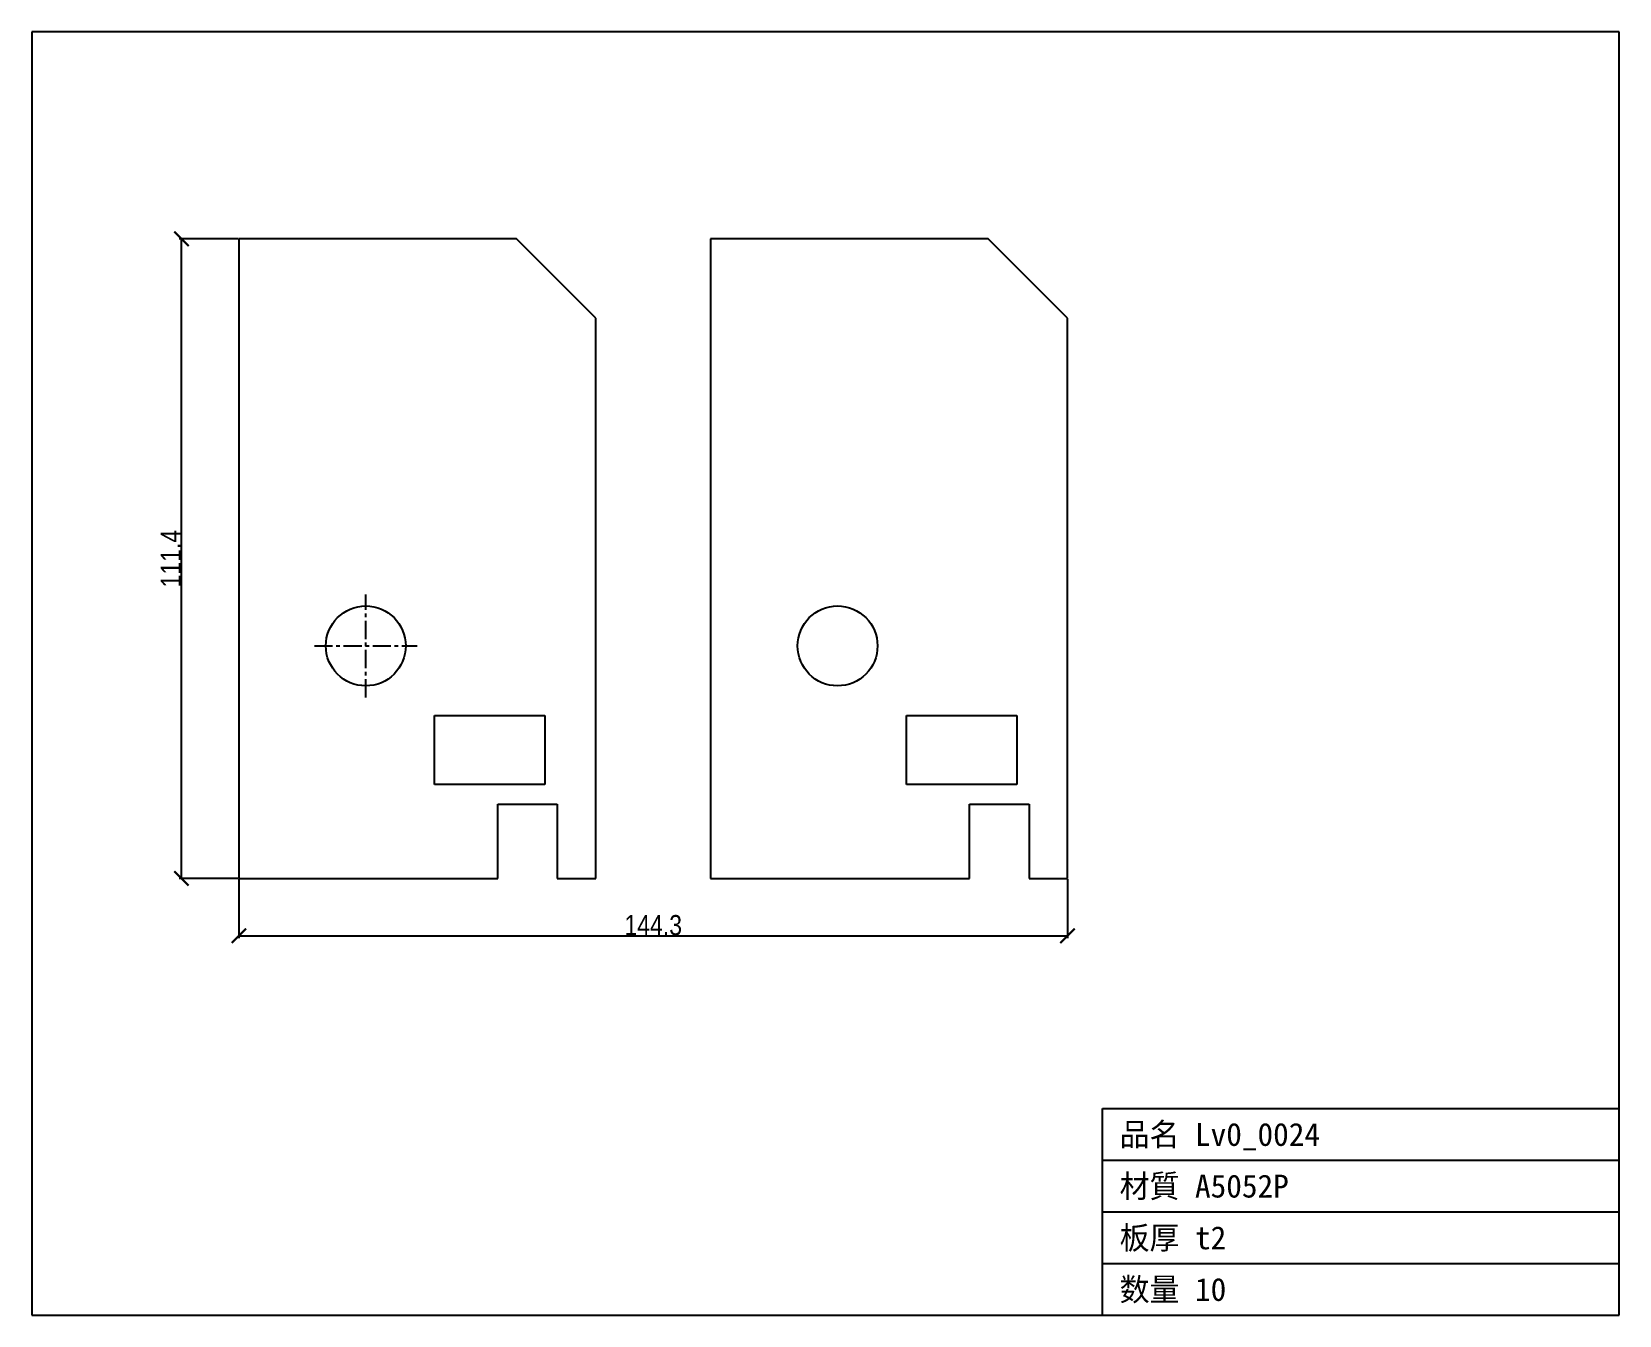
# Model space of a CAD drawing. Header units: millimetres. Extents: x -36 to 240, y -76 to 147.
import ezdxf

# ---------------------------------------------------------------- set-up
doc = ezdxf.new("R2010")
doc.units = ezdxf.units.MM
doc.linetypes.add('CENTER', pattern=[5.08, 3.175, -0.635, 0.635, -0.635])
for name, color, linetype in [('中心線', 7, 'Continuous'), ('図枠', 7, 'Continuous'), ('外形', 7, 'Continuous'), ('寸法', 7, 'Continuous'), ('文字', 7, 'Continuous')]:
    doc.layers.add(name, color=color, linetype=linetype)
doc.styles.add('OpenSansCondensed-Light', font='OpenSansCondensed-Light.ttf')
doc.dimstyles.new('EZDXF', dxfattribs={"dimtxt": 0.25, "dimasz": 0.175, "dimexe": 0.375, "dimexo": 0.125, "dimgap": 0.1, "dimtad": 1, "dimlfac": 100, "dimzin": 12, "dimdsep": 46, "dimtxsty": 'OpenSansCondensed-Light', "dimblk": 'ARCHTICK', "dimcen": 2.5, "dimazin": 3, "dimtfac": 0.5, "dimtmove": 2, "dimatfit": 3})

# ---------------------------------------------------------------- blocks, each defined once
blk = doc.blocks.new('_ARCHTICK')
at = {"color": 0, "linetype": 'BYBLOCK', "const_width": 0.15}
blk.add_lwpolyline([(-0.5, -0.5), (0.5, 0.5)], dxfattribs=at)

msp = doc.modelspace()

# ---------------------------------------------------------------- linework, layer by layer
at = {"layer": '中心線', "color": 1, "linetype": 'CENTER'}
for p, q in [((22.1, 31.54), (22.1, 49.46)), ((13.14, 40.5), (31.06, 40.5))]:
    msp.add_line(p, q, dxfattribs=at)
at = {"layer": '図枠'}
for p, q in [((240.38, 147.46), (-36.08, 147.46)), ((-36.08, 147.46), (-36.08, -76.08)), ((240.38, -76.08), (240.38, 147.46)), ((150.38, -76.08), (150.38, -40.08)), ((150.38, -40.08), (240.38, -40.08)), ((150.38, -49.08), (240.38, -49.08)), ((150.38, -58.08), (240.38, -58.08)), ((150.38, -67.08), (240.38, -67.08)), ((-36.08, -76.08), (240.38, -76.08))]:
    msp.add_line(p, q, dxfattribs=at)
at = {"layer": '外形'}
for p, q in [((48.35, 111.39), (0, 111.39)), ((0, 111.39), (0, 0)), ((62.15, 97.58), (48.35, 111.39)), ((130.5, 111.39), (82.15, 111.39)), ((82.15, 111.39), (82.15, 0)), ((144.3, 97.58), (130.5, 111.39)), ((62.15, 0), (62.15, 97.58)), ((144.3, 0), (144.3, 97.58)), ((34.07, 16.35), (34.07, 28.4)), ((34.07, 28.4), (53.3, 28.4)), ((53.3, 28.4), (53.3, 16.35)), ((116.23, 16.35), (116.23, 28.4)), ((116.23, 28.4), (135.46, 28.4)), ((135.46, 28.4), (135.46, 16.35)), ((53.3, 16.35), (34.07, 16.35)), ((135.46, 16.35), (116.23, 16.35)), ((45.07, 0), (45.07, 12.95)), ((45.07, 12.95), (55.45, 12.95)), ((55.45, 12.95), (55.45, 0)), ((127.23, 0), (127.23, 12.95)), ((127.23, 12.95), (137.61, 12.95)), ((137.61, 12.95), (137.61, 0)), ((0, 0), (45.07, 0)), ((55.45, 0), (62.15, 0)), ((82.15, 0), (127.23, 0)), ((137.61, 0), (144.3, 0))]:
    msp.add_line(p, q, dxfattribs=at)
for centre in [(22.1, 40.5), (104.25, 40.5)]:
    msp.add_circle(centre, 6.96, dxfattribs=at)

# ---------------------------------------------------------------- texts
at = {"layer": '文字'}
for s, p in [('品名 Lv0_0024', (153.38, -46.58)), ('材質 A5052P', (153.38, -55.58)), ('板厚 t2', (153.38, -64.58)), ('数量 10', (153.38, -73.58))]:
    msp.add_text(s, height=4, dxfattribs=at).set_placement(p)

# ---------------------------------------------------------------- dimensions: what is measured, and where the dimension line sits
at = {"layer": '寸法'}
msp.add_linear_dim(base=(-10, 0), p1=(0, 0), p2=(0, 111.39), angle=90, dimstyle='EZDXF', override={"dimtxt": 3.5, "dimasz": 2.5, "dimdec": 1, "dimlfac": 1}, dxfattribs=at).render()
msp.add_linear_dim(base=(0, -10), p1=(0, 0), p2=(144.3, 0), dimstyle='EZDXF', override={"dimtxt": 3.5, "dimasz": 2.5, "dimdec": 1, "dimlfac": 1}, dxfattribs=at).render()

doc.saveas('drawing.dxf')
